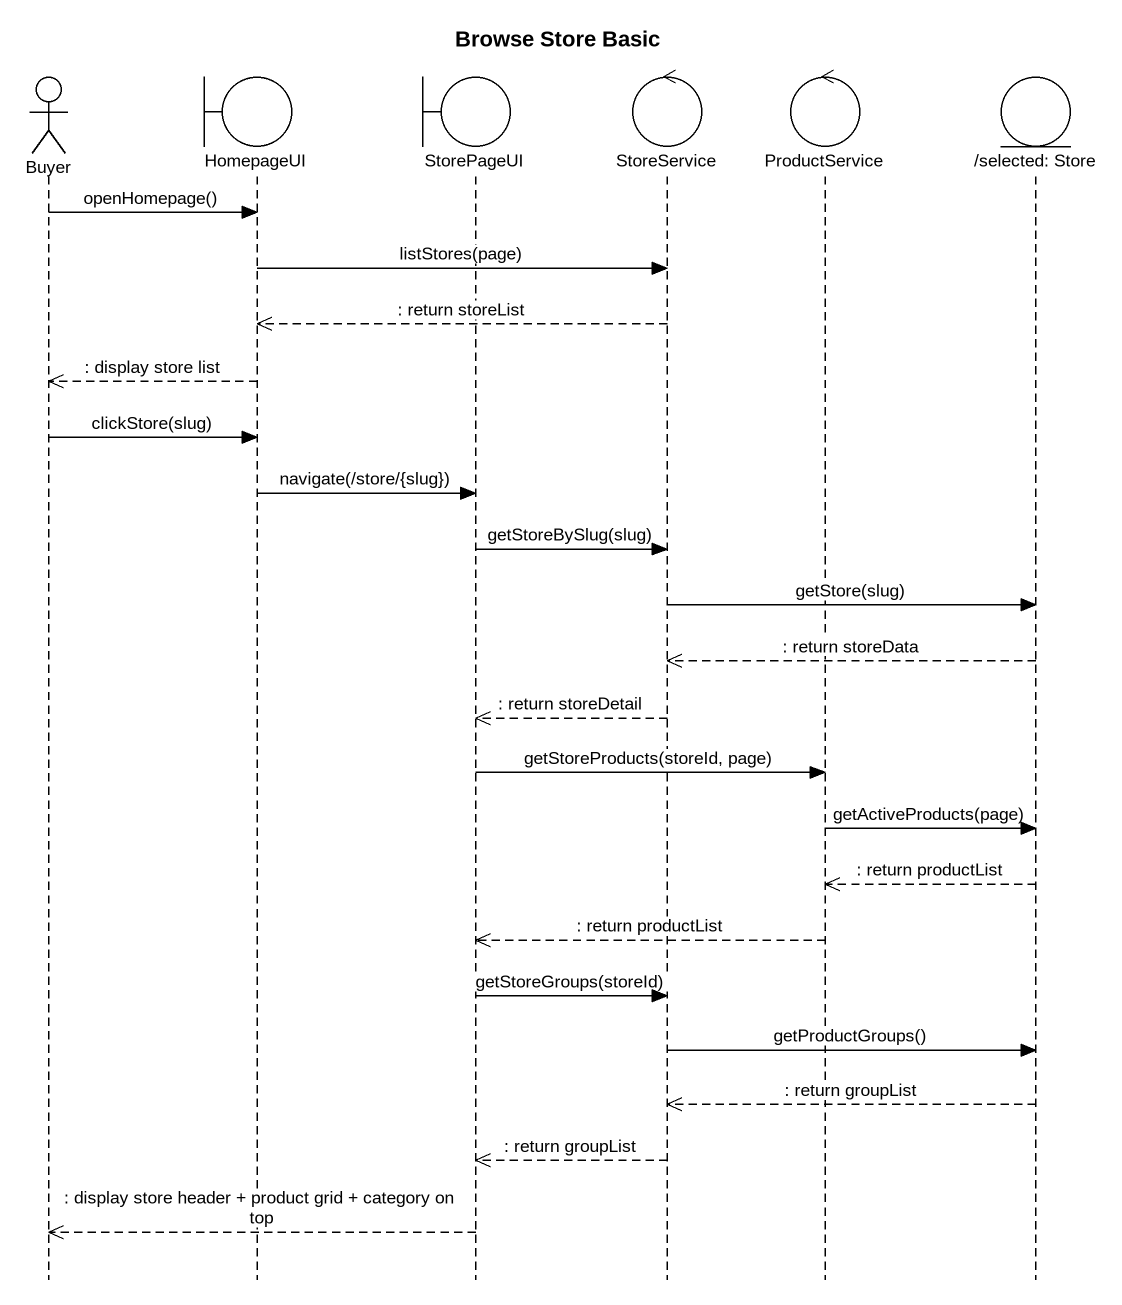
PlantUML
@startuml
title Browse Store Basic
hide footbox
actor Buyer
boundary HomepageUI
boundary StorePageUI
control StoreService
control ProductService
entity "/selected: Store" as selected_Store

Buyer -> HomepageUI : openHomepage()
HomepageUI -> StoreService : listStores(page)
StoreService -->> HomepageUI : : return storeList
HomepageUI -->> Buyer : : display store list
Buyer -> HomepageUI : clickStore(slug)
HomepageUI -> StorePageUI : navigate(/store/{slug})
StorePageUI -> StoreService : getStoreBySlug(slug)
StoreService -> selected_Store : getStore(slug)
selected_Store -->> StoreService : : return storeData
StoreService -->> StorePageUI : : return storeDetail
StorePageUI -> ProductService : getStoreProducts(storeId, page)
ProductService -> selected_Store : getActiveProducts(page)
selected_Store -->> ProductService : : return productList
ProductService -->> StorePageUI : : return productList
StorePageUI -> StoreService : getStoreGroups(storeId)
StoreService -> selected_Store : getProductGroups()
selected_Store -->> StoreService : : return groupList
StoreService -->> StorePageUI : : return groupList
StorePageUI -->> Buyer : : display store header + product grid + category on top
@enduml
